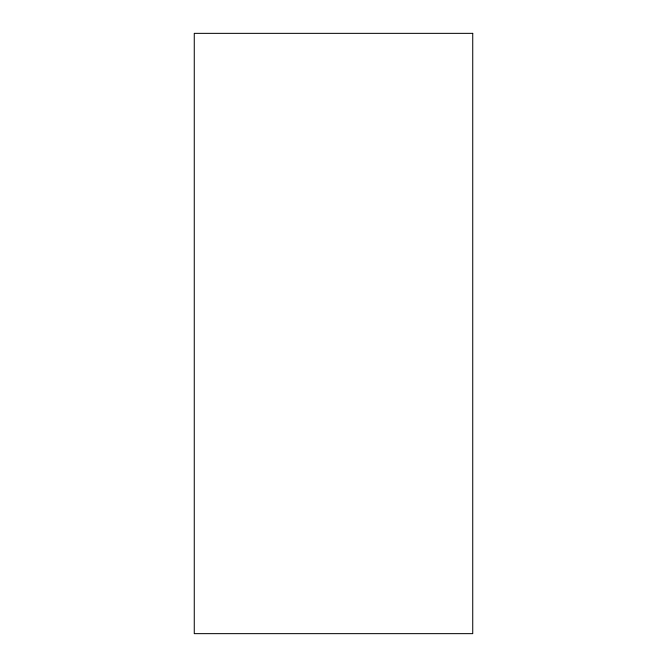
<?xml version="1.0" encoding="UTF-8"?>
<svg xmlns="http://www.w3.org/2000/svg" width="667" height="667" viewBox="0 0 667 667"><rect width="100%" height="100%" fill="white"/><g stroke="black" fill="none" stroke-linecap="round" stroke-linejoin="round"><path stroke-width="1" d="M472.736 33.35L194.264 33.35L194.264 633.65L472.736 633.65L472.736 33.35"/></g></svg>
